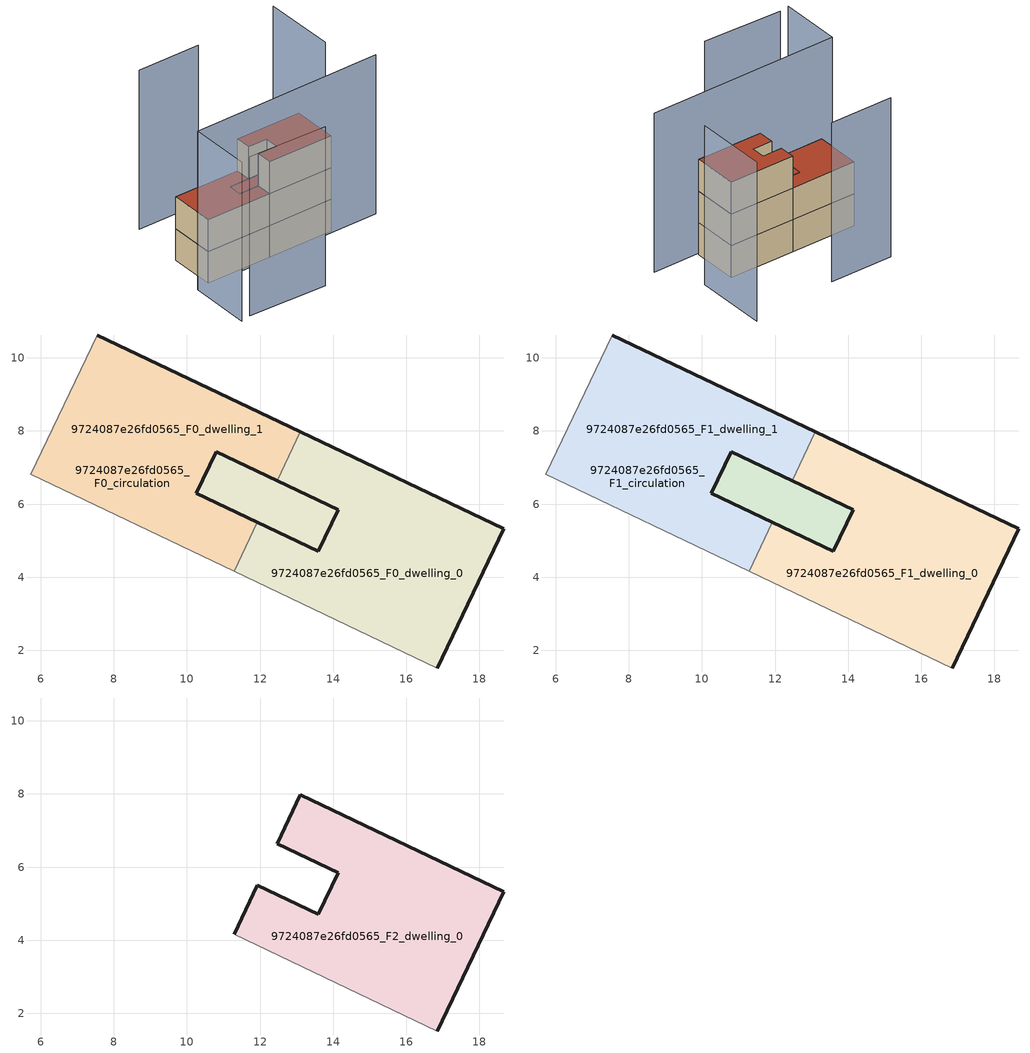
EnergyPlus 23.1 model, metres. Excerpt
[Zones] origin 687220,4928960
9724087e26fd0565_F0_dwelling_0
 floor ground (EU_floor_Construction): 14.14,5.85 13.59,4.71 10.26,6.29 10.81,7.44 12.47,6.64 z0; 18.66,5.33 16.84,1.52 11.29,4.17 11.93,5.5 13.59,4.71 14.14,5.85 12.47,6.64 13.11,7.98 z0
 wall outside (EU_wall_Construction): 12.47,6.64 14.14,5.85 13.59,4.71 11.93,5.5 / 16.84,1.52 18.66,5.33 13.11,7.98 z0:3
 wall adiabatic (EU_wall_Construction): 11.29,4.17 16.84,1.52 z0:3
 wall to 9724087e26fd0565_F0_dwelling_1 (EU_wall_Construction): 13.11,7.98 12.47,6.64 / 11.93,5.5 11.29,4.17 z0:3
9724087e26fd0565_F0_dwelling_1
 floor ground (EU_floor_Construction): 13.11,7.98 12.47,6.64 10.81,7.44 10.43,6.64 10.26,6.29 11.93,5.5 11.29,4.17 5.74,6.81 7.56,10.62 z0; 14.14,5.85 13.59,4.71 10.26,6.29 10.43,6.64 10.81,7.44 12.47,6.64 z0
 wall outside (EU_wall_Construction): 11.93,5.5 10.26,6.29 10.81,7.44 12.47,6.64 / 13.11,7.98 7.56,10.62 z0:3
 wall adiabatic (EU_wall_Construction): 7.56,10.62 5.74,6.81 11.29,4.17 z0:3
9724087e26fd0565_F0_circulation
 floor ground (EU_floor_Construction): 18.66,5.33 16.84,1.52 11.29,4.17 11.93,5.5 13.59,4.71 14.14,5.85 12.47,6.64 13.11,7.98 z0; 14.14,5.85 13.59,4.71 11.93,5.5 10.26,6.29 10.43,6.64 10.81,7.44 12.47,6.64 z0; 13.11,7.98 12.47,6.64 10.81,7.44 10.43,6.64 10.26,6.29 11.93,5.5 11.29,4.17 5.74,6.81 7.56,10.62 z0
 wall outside (EU_wall_Construction): 10.81,7.44 10.26,6.29 13.59,4.71 14.14,5.85 10.81,7.44 z0:3
9724087e26fd0565_F1_dwelling_0
 floor outside (EU_floor_Construction): 18.66,5.33 16.84,1.52 11.29,4.17 11.93,5.5 13.59,4.71 14.14,5.85 12.47,6.64 13.11,7.98 z3
 floor to 9724087e26fd0565_F0_dwelling_0 (EU_floor_Construction): 14.14,5.85 13.59,4.71 10.26,6.29 10.81,7.44 12.47,6.64 z3
 wall outside (EU_wall_Construction): 12.47,6.64 14.14,5.85 13.59,4.71 11.93,5.5 / 16.84,1.52 18.66,5.33 13.11,7.98 z3:6
 wall adiabatic (EU_wall_Construction): 11.29,4.17 16.84,1.52 z3:6
 wall to 9724087e26fd0565_F1_dwelling_1 (EU_wall_Construction): 13.11,7.98 12.47,6.64 / 11.93,5.5 11.29,4.17 z3:6
 roof outside (EU_floor_Construction): 13.59,4.71 14.14,5.85 12.47,6.64 10.81,7.44 10.26,6.29 z6
9724087e26fd0565_F1_dwelling_1
 floor to 9724087e26fd0565_F0_dwelling_1 (EU_floor_Construction): 13.11,7.98 12.47,6.64 10.81,7.44 10.43,6.64 10.26,6.29 11.93,5.5 11.29,4.17 5.74,6.81 7.56,10.62 z3; 14.14,5.85 13.59,4.71 11.93,5.5 10.26,6.29 10.43,6.64 10.81,7.44 12.47,6.64 z3
 wall outside (EU_wall_Construction): 11.93,5.5 10.26,6.29 10.81,7.44 12.47,6.64 / 13.11,7.98 7.56,10.62 z3:6
 wall adiabatic (EU_wall_Construction): 7.56,10.62 5.74,6.81 11.29,4.17 z3:6
 roof outside (EU_roof_Construction): 13.59,4.71 14.14,5.85 12.47,6.64 10.81,7.44 10.43,6.64 10.26,6.29 z6; 11.93,5.5 10.26,6.29 10.43,6.64 10.81,7.44 12.47,6.64 13.11,7.98 7.56,10.62 5.74,6.81 11.29,4.17 z6
9724087e26fd0565_F1_circulation
 floor outside (EU_floor_Construction): 14.14,5.85 13.59,4.71 11.93,5.5 10.26,6.29 10.43,6.64 10.81,7.44 12.47,6.64 z3; 13.11,7.98 12.47,6.64 10.81,7.44 10.43,6.64 10.26,6.29 11.93,5.5 11.29,4.17 5.74,6.81 7.56,10.62 z3
 floor to 9724087e26fd0565_F0_circulation (EU_floor_Construction): 18.66,5.33 16.84,1.52 11.29,4.17 11.93,5.5 13.59,4.71 14.14,5.85 12.47,6.64 13.11,7.98 z3
 wall outside (EU_wall_Construction): 10.81,7.44 10.26,6.29 13.59,4.71 14.14,5.85 10.81,7.44 z3:6
 roof outside (EU_roof_Construction): 13.59,4.71 14.14,5.85 12.47,6.64 10.81,7.44 10.43,6.64 10.26,6.29 11.93,5.5 z6; 16.84,1.52 18.66,5.33 13.11,7.98 12.47,6.64 14.14,5.85 13.59,4.71 11.93,5.5 11.29,4.17 z6; 11.93,5.5 10.26,6.29 10.43,6.64 10.81,7.44 12.47,6.64 13.11,7.98 7.56,10.62 5.74,6.81 11.29,4.17 z6
9724087e26fd0565_F2_dwelling_0
 floor to 9724087e26fd0565_F1_dwelling_0 (EU_floor_Construction): 18.66,5.33 16.84,1.52 11.29,4.17 11.93,5.5 13.59,4.71 14.14,5.85 12.47,6.64 13.11,7.98 z6
 wall outside (EU_wall_Construction): 16.84,1.52 18.66,5.33 13.11,7.98 12.47,6.64 14.14,5.85 13.59,4.71 11.93,5.5 11.29,4.17 z6:9
 wall adiabatic (EU_wall_Construction): 11.29,4.17 16.84,1.52 z6:9
 roof outside (EU_roof_Construction): 16.84,1.52 18.66,5.33 13.11,7.98 12.47,6.64 14.14,5.85 13.59,4.71 11.93,5.5 11.29,4.17 z9
shading: 20.53,3.91 23.34,9.94 / 15.63,12.68 10.3,15.23 / 3.03,1.82 9.59,-1.57 / 2.07,2.01 4.51,7.16 / 4.51,7.16 20.69,-0.49 z0:15
[Building]
EU S2 Campaign: North Axis=0; Terrain=City; Solar Distribution=FullExterior
[Site:Location]
Bologna: Latitude=44.5; Longitude=11.25; Time Zone=1; Elevation=37
[SizingPeriod:WeatherFileDays]
AnnualSizingPeriod: Begin Month=1; Begin Day of Month=1; End Month=12; End Day of Month=31; Day of Week for Start Day=Monday; Use Weather File Daylight Saving Period=No; Use Weather File Rain and Snow Indicators=No
[MATERIAL]
EU_InternalMass_Material: Roughness=MediumRough; Thickness=0.1; Conductivity=1; Density=1800; Specific Heat=900; Thermal Absorptance=0.9; Solar Absorptance=0.7; Visible Absorptance=0.7
[MATERIAL:NOMASS] Roughness=MediumRough; Thermal Absorptance=0.9; Solar Absorptance=0.7; Visible Absorptance=0.7
Name | Thermal Resistance
EU_wall_NoMass | 0.937881
EU_roof_NoMass | 0.548572
EU_floor_NoMass | 0.71348
[CONSTRUCTION]
EU_wall_Construction: EU_wall_NoMass
EU_roof_Construction: EU_roof_NoMass
EU_floor_Construction: EU_floor_NoMass
EU_InternalMass_Construction: EU_InternalMass_Material
[ZONE] Type=1; Multiplier=1; Ceiling Height=autocalculate; Floor Area=autocalculate; Part of Total Floor Area=Yes
Name | Volume
9724087e26fd0565_F0_dwelling_0; 9724087e26fd0565_F1_dwelling_0 | 84.8943
9724087e26fd0565_F2_dwelling_0 | 70.875
9724087e26fd0565_F0_dwelling_1; 9724087e26fd0565_F1_dwelling_1 | 84.8958
9724087e26fd0565_F0_circulation; 9724087e26fd0565_F1_circulation | 155.77
[INTERNALMASS] Construction=EU_InternalMass_Construction
Name | Zone or ZoneList | Surface Area
9724087e26fd0565_F0_dwelling_0_EU_InternalMass | 9724087e26fd0565_F0_dwelling_0 | 23.6252
9724087e26fd0565_F0_dwelling_1_EU_InternalMass | 9724087e26fd0565_F0_dwelling_1 | 23.6252
9724087e26fd0565_F1_dwelling_0_EU_InternalMass | 9724087e26fd0565_F1_dwelling_0 | 23.6252
9724087e26fd0565_F1_dwelling_1_EU_InternalMass | 9724087e26fd0565_F1_dwelling_1 | 23.6252
9724087e26fd0565_F2_dwelling_0_EU_InternalMass | 9724087e26fd0565_F2_dwelling_0 | 51.8005
[OTHEREQUIPMENT] Fuel Type=Electricity; Design Level Calculation Method=Watts/Area; Power per Zone Floor Area=1; Fraction Latent=0; Fraction Radiant=0; Fraction Lost=0; Carbon Dioxide Generation Rate=0; EndUse Subcategory=EU_Step8_InternalGains
Name | Zone or ZoneList or Space or SpaceList | Schedule
EU_Step8_InternalGain_9724087e26fd0565_F0_dwelling_0_f000 | 9724087e26fd0565_F0_dwelling_0 | EU_Step8_GainSchedule_9724087e26fd0565_F0_dwelling_0_f000
EU_Step8_InternalGain_9724087e26fd0565_F0_dwelling_1_f000 | 9724087e26fd0565_F0_dwelling_1 | EU_Step8_GainSchedule_9724087e26fd0565_F0_dwelling_1_f000
EU_Step8_InternalGain_9724087e26fd0565_F1_dwelling_0_f000 | 9724087e26fd0565_F1_dwelling_0 | EU_Step8_GainSchedule_9724087e26fd0565_F1_dwelling_0_f000
EU_Step8_InternalGain_9724087e26fd0565_F1_dwelling_1_f000 | 9724087e26fd0565_F1_dwelling_1 | EU_Step8_GainSchedule_9724087e26fd0565_F1_dwelling_1_f000
EU_Step8_InternalGain_9724087e26fd0565_F2_dwelling_0_f000 | 9724087e26fd0565_F2_dwelling_0 | EU_Step8_GainSchedule_9724087e26fd0565_F2_dwelling_0_f000
[ZONEINFILTRATION:DESIGNFLOWRATE] Schedule=EU_AlwaysOn; Design Flow Rate Calculation Method=Flow/Area; Flow Rate per Floor Area=0.0005; Constant Term Coefficient=1; Temperature Term Coefficient=0; Velocity Term Coefficient=0; Velocity Squared Term Coefficient=0
Name | Zone or ZoneList or Space or SpaceList
EU_Circulation_Infiltration_9724087e26fd0565_F0_circulation | 9724087e26fd0565_F0_circulation
EU_Circulation_Infiltration_9724087e26fd0565_F1_circulation | 9724087e26fd0565_F1_circulation
[ZONEVENTILATION:DESIGNFLOWRATE] Schedule=EU_AlwaysOn; Design Flow Rate Calculation Method=AirChanges/Hour; Air Changes per Hour=0.687892; Ventilation Type=Natural; Fan Pressure Rise=0; Fan Total Efficiency=1; Constant Term Coefficient=1; Temperature Term Coefficient=0; Velocity Term Coefficient=0; Velocity Squared Term Coefficient=0; Minimum Indoor Temperature=-100; Maximum Indoor Temperature=100; Delta Temperature=-100; Minimum Outdoor Temperature=-100; Maximum Outdoor Temperature=100; Maximum Wind Speed=40
Name | Zone or ZoneList or Space or SpaceList
EU_ConstantAir_9724087e26fd0565_F0_dwelling_0 | 9724087e26fd0565_F0_dwelling_0
EU_ConstantAir_9724087e26fd0565_F0_dwelling_1 | 9724087e26fd0565_F0_dwelling_1
EU_ConstantAir_9724087e26fd0565_F1_dwelling_0 | 9724087e26fd0565_F1_dwelling_0
EU_ConstantAir_9724087e26fd0565_F1_dwelling_1 | 9724087e26fd0565_F1_dwelling_1
EU_ConstantAir_9724087e26fd0565_F2_dwelling_0 | 9724087e26fd0565_F2_dwelling_0
[HVACTEMPLATE:THERMOSTAT] Constant Heating Setpoint=20; Constant Cooling Setpoint=50
EU_HeatOnly_9724087e26fd0565_F0_dwelling_0; EU_HeatOnly_9724087e26fd0565_F0_dwelling_1; EU_HeatOnly_9724087e26fd0565_F1_dwelling_0; EU_HeatOnly_9724087e26fd0565_F1_dwelling_1; EU_HeatOnly_9724087e26fd0565_F2_dwelling_0
[HVACTEMPLATE:ZONE:IDEALLOADSAIRSYSTEM] System Availability Schedule=EU_AlwaysOn; Maximum Heating Supply Air Temperature=50; Minimum Cooling Supply Air Temperature=13; Maximum Heating Supply Air Humidity Ratio=0.0156; Minimum Cooling Supply Air Humidity Ratio=0.0077; Heating Limit=NoLimit; Cooling Limit=NoLimit; Heating Availability Schedule=EU_AlwaysOn; Cooling Availability Schedule=EU_CoolingOff; Dehumidification Control Type=ConstantSensibleHeatRatio; Cooling Sensible Heat Ratio=0.7; Dehumidification Setpoint=60; Humidification Control Type=None; Humidification Setpoint=30; Outdoor Air Method=None; Outdoor Air Flow Rate per Person=0.00944; Outdoor Air Flow Rate per Zone Floor Area=0; Outdoor Air Flow Rate per Zone=0; Demand Controlled Ventilation Type=None; Outdoor Air Economizer Type=NoEconomizer; Heat Recovery Type=None; Sensible Heat Recovery Effectiveness=0.7; Latent Heat Recovery Effectiveness=0.65
Name | Template Thermostat
9724087e26fd0565_F0_dwelling_0 | EU_HeatOnly_9724087e26fd0565_F0_dwelling_0
9724087e26fd0565_F0_dwelling_1 | EU_HeatOnly_9724087e26fd0565_F0_dwelling_1
9724087e26fd0565_F1_dwelling_0 | EU_HeatOnly_9724087e26fd0565_F1_dwelling_0
9724087e26fd0565_F1_dwelling_1 | EU_HeatOnly_9724087e26fd0565_F1_dwelling_1
9724087e26fd0565_F2_dwelling_0 | EU_HeatOnly_9724087e26fd0565_F2_dwelling_0
[SIZING:ZONE] Zone Cooling Design Supply Air Temperature Input Method=SupplyAirTemperature; Zone Cooling Design Supply Air Temperature=13; Zone Heating Design Supply Air Temperature Input Method=SupplyAirTemperature; Zone Heating Design Supply Air Temperature=50; Zone Cooling Design Supply Air Humidity Ratio=0.008; Zone Heating Design Supply Air Humidity Ratio=0.008; Cooling Design Air Flow Method=DesignDay; Cooling Design Air Flow Rate=0; Cooling Minimum Air Flow per Zone Floor Area=0.000762; Cooling Minimum Air Flow=0; Cooling Minimum Air Flow Fraction=0.2; Heating Design Air Flow Method=DesignDay; Heating Design Air Flow Rate=0; Heating Maximum Air Flow per Zone Floor Area=0.002032; Heating Maximum Air Flow=0.141576; Heating Maximum Air Flow Fraction=0.3; Account for Dedicated Outdoor Air System=No; Dedicated Outdoor Air System Control Strategy=NeutralSupplyAir; Dedicated Outdoor Air Low Setpoint Temperature for Design=autosize; Dedicated Outdoor Air High Setpoint Temperature for Design=autosize; Zone Load Sizing Method=Sensible Load Only No Latent Load; Zone Latent Cooling Design Supply Air Humidity Ratio Input Method=HumidityRatioDifference; Zone Cooling Design Supply Air Humidity Ratio Difference=0.005; Zone Latent Heating Design Supply Air Humidity Ratio Input Method=HumidityRatioDifference; Zone Humidification Design Supply Air Humidity Ratio Difference=0.005
9724087e26fd0565_F0_dwelling_0; 9724087e26fd0565_F0_dwelling_1; 9724087e26fd0565_F1_dwelling_0; 9724087e26fd0565_F1_dwelling_1; 9724087e26fd0565_F2_dwelling_0
[SCHEDULE:CONSTANT]
Name | Hourly Value
EU_AlwaysOn | 1
EU_CoolingOff | 0
[SCHEDULE:FILE] Column Number=1; Rows to Skip at Top=0; Number of Hours of Data=8760; Column Separator=Comma; Interpolate to Timestep=No; Minutes per Item=60; Adjust Schedule for Daylight Savings=Yes
Name | File
EU_Step8_GainSchedule_9724087e26fd0565_F0_dwelling_0_f000 | ../../schedules/9724087e26fd0565/9724087e26fd0565_F0_dwelling_0_f000_gain.csv
EU_Step8_GainSchedule_9724087e26fd0565_F0_dwelling_1_f000 | ../../schedules/9724087e26fd0565/9724087e26fd0565_F0_dwelling_1_f000_gain.csv
EU_Step8_GainSchedule_9724087e26fd0565_F1_dwelling_0_f000 | ../../schedules/9724087e26fd0565/9724087e26fd0565_F1_dwelling_0_f000_gain.csv
EU_Step8_GainSchedule_9724087e26fd0565_F1_dwelling_1_f000 | ../../schedules/9724087e26fd0565/9724087e26fd0565_F1_dwelling_1_f000_gain.csv
EU_Step8_GainSchedule_9724087e26fd0565_F2_dwelling_0_f000 | ../../schedules/9724087e26fd0565/9724087e26fd0565_F2_dwelling_0_f000_gain.csv
